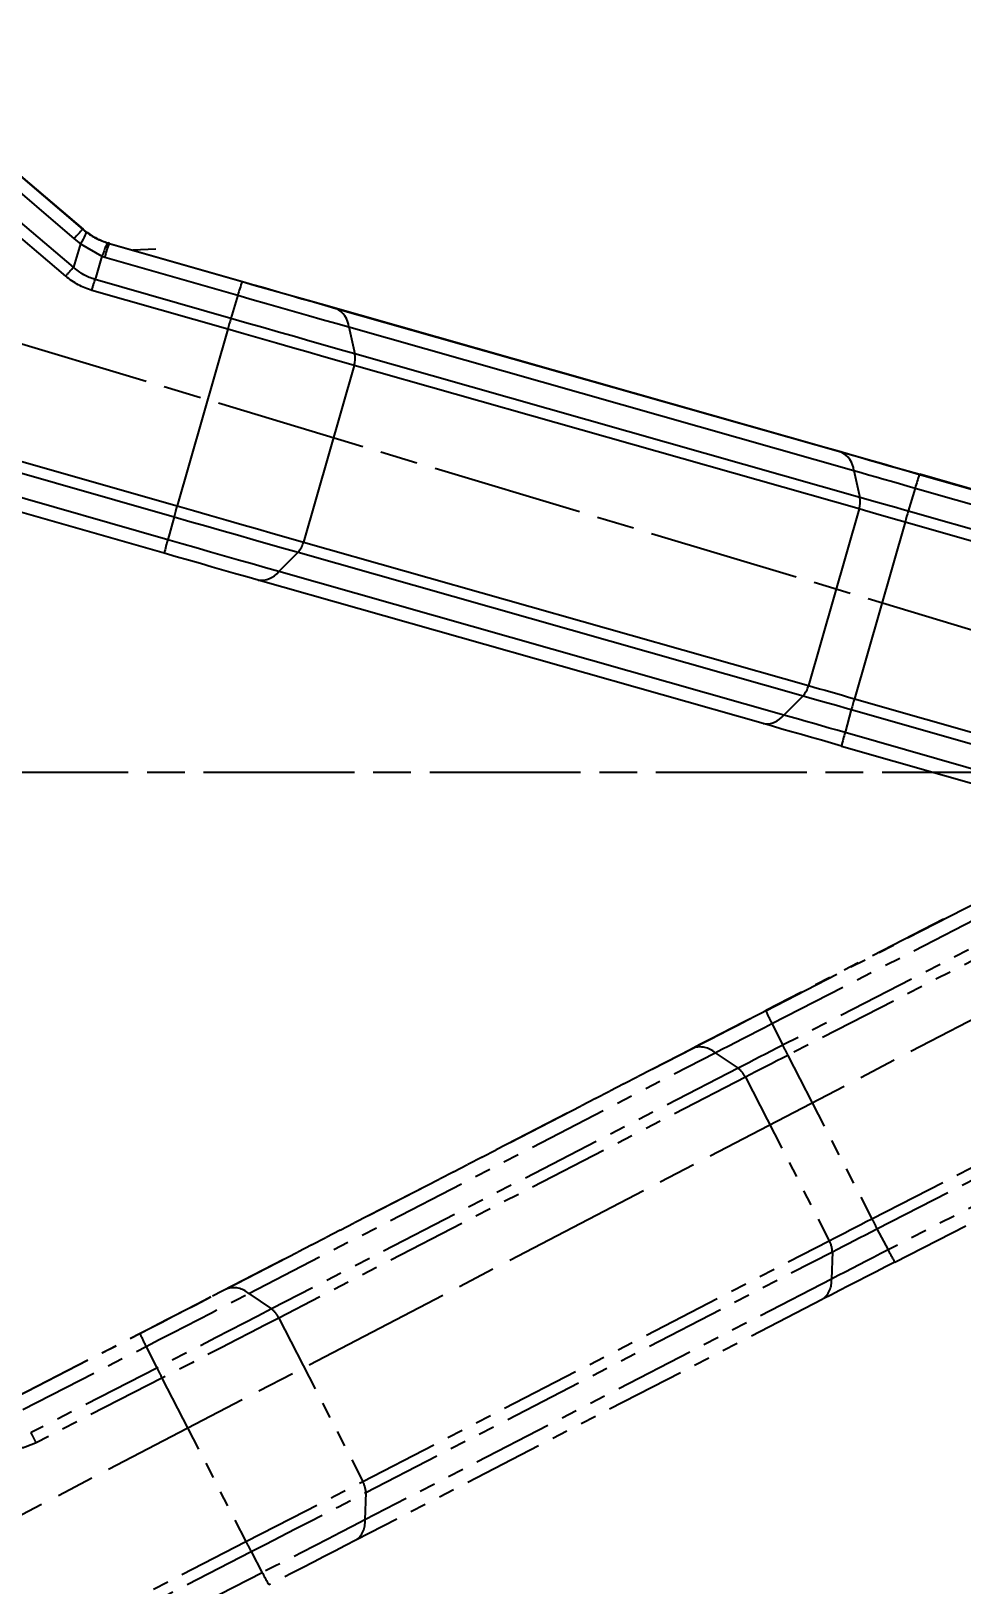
# Model space of a CAD drawing. Header units: millimetres. Extents: x 1756 to 4801, y 514 to 2668.
# Drawn here: x 4420.7 to 4494.7, y 1171.9 to 1295.6 of the extents above; entities that cross this region are included whole.
import ezdxf

# ---------------------------------------------------------------- set-up
doc = ezdxf.new("R2010")
doc.units = ezdxf.units.MM
doc.linetypes.add('AM_ISO08W050', pattern=[18, 12, -1.5, 3, -1.5])
doc.linetypes.add('PHANTOM', pattern=[12.7, 6.35, -1.27, 1.27, -1.27, 1.27, -1.27])
for name, color, linetype, lineweight in [('AM_5', 3, 'Continuous', 25), ('AM_7', 4, 'AM_ISO08W050', 25), ('标注', 3, 'Continuous', 13)]:
    doc.layers.add(name, color=color, linetype=linetype, lineweight=lineweight)
doc.styles.add('SLDTEXTSTYLE1', font='txt.shx', dxfattribs={"width": 0.7, "bigfont": 'gbcbig.shx'})
doc.dimstyles.new('SLDDIMSTYLE12$0', dxfattribs={"dimtxt": 12, "dimasz": 10, "dimexe": 0, "dimexo": 0.0625, "dimgap": 0.875, "dimtad": 1, "dimdec": 1, "dimlfac": 1.8, "dimrnd": 1e-09, "dimzin": 12, "dimdsep": 46, "dimtxsty": 'SLDTEXTSTYLE1', "dimcen": 0.09, "dimdle": 8.16, "dimclrd": 3, "dimclre": 3, "dimadec": 0, "dimazin": 3, "dimtfac": 1, "dimtdec": 1, "dimtofl": 0, "dimtmove": 0, "dimatfit": 3, "dimfxl": 0, "dimfrac": 2, "dimtolj": 1, "dimlwd": 5, "dimlwe": 5, "dimarcsym": 0})
doc.dimstyles.new('SLDDIMSTYLE12$2', dxfattribs={"dimtxt": 12, "dimasz": 10, "dimexe": 0, "dimexo": 0.0625, "dimgap": 0.875, "dimtad": 1, "dimdec": 1, "dimlfac": 1.8, "dimrnd": 1e-09, "dimzin": 12, "dimdsep": 46, "dimtxsty": 'SLDTEXTSTYLE1', "dimcen": 0.09, "dimdle": 8.16, "dimclrd": 3, "dimclre": 3, "dimadec": 0, "dimazin": 3, "dimtfac": 1, "dimtdec": 1, "dimtofl": 0, "dimtmove": 0, "dimatfit": 3, "dimfxl": 0, "dimfrac": 2, "dimtolj": 1, "dimlwd": 5, "dimlwe": 5, "dimarcsym": 0})

# ---------------------------------------------------------------- blocks, each defined once
blk = doc.blocks.new('*D57')
at = {"layer": 'Defpoints', "color": 0, "transparency": 16777216}
for p in [(4228.98, 1328.22), (4230.4, 1247.15), (4533.25, 1236.58), (4533.25, 1236.58), (4251.64, 1089.81)]:
    blk.add_point(p, dxfattribs=at)
at = {"layer": '标注', "color": 3, "linetype": 'Continuous', "lineweight": 5, "transparency": 16777216}
blk.add_arc((4533.25, 1236.58), 303.03, 165.1292, 205.6373, dxfattribs=at)
at = {"layer": '标注', "color": 3, "transparency": 16777216}
for points in [[(4238.76, 1314.81), (4241.97, 1313.9), (4243.09, 1323.97)], [(4261.54, 1106.21), (4258.56, 1104.72), (4264.53, 1096.53)]]:
    blk.add_solid(points, dxfattribs=at)
at = {"layer": '标注', "color": 0, "transparency": 16777216, "insert": (4237.4, 1208.7), "char_height": 10, "attachment_point": 5, "rotation": 275.3833, "style": 'SLDTEXTSTYLE1'}
blk.add_mtext('\\A1;60%%D', dxfattribs=at)
blk = doc.blocks.new('*D68')
at = {"layer": 'AM_5', "color": 3, "lineweight": 5, "transparency": 16777216}
blk.add_line((4282.68, 1236.61), (4281.23, 1236.61), dxfattribs=at)
at = {"layer": 'AM_5', "color": 3, "linetype": 'Continuous', "lineweight": 5, "transparency": 16777216}
blk.add_arc((4533.14, 1236.61), 251.91, 165.5129, 177.7254, dxfattribs=at)
at = {"layer": 'AM_5', "color": 3, "transparency": 16777216}
for points in [[(4287.64, 1300.08), (4290.85, 1299.18), (4291.93, 1309.26)], [(4283.1, 1246.58), (4279.76, 1246.65), (4281.23, 1236.61)]]:
    blk.add_solid(points, dxfattribs=at)
at = {"layer": 'Defpoints', "color": 0, "transparency": 16777216}
for p in [(4228.98, 1328.22), (4286.01, 1285.43), (4282.75, 1236.61), (4533.25, 1236.58), (4536.4, 1236.61)]:
    blk.add_point(p, dxfattribs=at)
at = {"layer": 'AM_5', "color": 0, "transparency": 16777216, "insert": (4277.12, 1274.33), "char_height": 12, "attachment_point": 5, "rotation": 81.6192, "style": 'SLDTEXTSTYLE1'}
blk.add_mtext('\\A1;15%%D', dxfattribs=at)
blk = doc.blocks.new('*D44')
at = {"layer": 'AM_5', "color": 3, "linetype": 'Continuous', "lineweight": 5, "transparency": 16777216}
for p, q in [((4296.32, 1309.18), (4313.74, 1367.04)), ((4541.17, 1298.55), (4323.32, 1364.16))]:
    blk.add_line(p, q, dxfattribs=at)
at = {"layer": 'AM_5', "color": 3, "lineweight": 5, "transparency": 16777216}
blk.add_line((4532.99, 1236.7), (4550.74, 1295.66), dxfattribs=at)
at = {"layer": 'AM_5', "color": 3, "transparency": 16777216}
for points in [[(4323.8, 1365.75), (4322.84, 1362.56), (4313.74, 1367.04)], [(4541.65, 1300.14), (4540.69, 1296.95), (4550.74, 1295.66)]]:
    blk.add_solid(points, dxfattribs=at)
at = {"layer": 'Defpoints', "color": 0, "transparency": 16777216}
for p in [(4313.74, 1367.04), (4296.3, 1309.12), (4532.97, 1236.64)]:
    blk.add_point(p, dxfattribs=at)
at = {"layer": 'AM_5', "color": 0, "transparency": 16777216, "insert": (4434.23, 1337.94), "char_height": 12, "attachment_point": 5, "rotation": 343.2384, "style": 'SLDTEXTSTYLE1'}
blk.add_mtext('\\A1;225', dxfattribs=at)

msp = doc.modelspace()

# ---------------------------------------------------------------- linework, layer by layer
at = {"color": 7, "linetype": 'Continuous', "lineweight": 25}
for p, q in [((4304.708, 1294.415), (4432.29, 1257.829)), ((4304.464, 1293.551), (4432.047, 1256.964)), ((4431.545, 1255.131), (4303.206, 1291.935)), ((4431.268, 1254.057), (4302.93, 1290.861)), ((4418.554, 1285.158), (4424.775, 1279.851)), ((4418.586, 1285.165), (4424.808, 1279.858)), ((4417.887, 1284.406), (4424.108, 1279.099)), ((4423.43, 1276.113), (4416.721, 1281.836)), ((4424.038, 1276.821), (4417.329, 1282.544)), ((4424.108, 1279.099), (4424.601, 1278.702)), ((4424.775, 1279.851), (4424.808, 1279.858)), ((4424.808, 1279.858), (4425.054, 1279.659)), ((4424.601, 1278.702), (4424.038, 1276.821)), ((4424.601, 1278.702), (4426.314, 1277.7)), ((4426.314, 1277.7), (4425.761, 1275.854)), ((4426.314, 1277.7), (4426.533, 1277.635)), ((4426.907, 1278.73), (4426.796, 1278.762)), ((4426.797, 1278.762), (4426.906, 1278.73)), ((4426.876, 1278.723), (4426.906, 1278.73)), ((4426.876, 1278.723), (4437.47, 1275.685)), ((4426.906, 1278.73), (4437.499, 1275.692)), ((4430.592, 1278.262), (4428.773, 1278.194)), ((4426.533, 1277.635), (4437.126, 1274.597)), ((4436.574, 1272.753), (4425.761, 1275.854)), ((4436.321, 1271.887), (4425.509, 1274.988)), ((4437.126, 1274.597), (4436.574, 1272.753)), ((4443.746, 1273.908), (4483.931, 1262.48)), ((4444.935, 1273.553), (4485.121, 1262.126)), ((4436.321, 1271.887), (4432.29, 1257.829)), ((4445.963, 1272.073), (4446.447, 1269.933)), ((4445.963, 1272.073), (4486.148, 1260.645)), ((4446.377, 1269.015), (4442.346, 1254.956)), ((4486.562, 1257.587), (4446.377, 1269.015)), ((4486.632, 1258.506), (4446.447, 1269.933)), ((4486.148, 1260.645), (4486.632, 1258.506)), ((4491.367, 1260.341), (4515.162, 1253.518)), ((4506.66, 1255.971), (4491.397, 1260.348)), ((4491.024, 1259.253), (4490.471, 1257.409)), ((4491.024, 1259.253), (4516.236, 1252.023)), ((4432.047, 1256.964), (4431.545, 1255.131)), ((4486.562, 1257.587), (4482.531, 1243.529)), ((4517.63, 1249.621), (4490.471, 1257.409)), ((4490.219, 1256.543), (4486.188, 1242.485)), ((4511.503, 1250.439), (4490.219, 1256.543)), ((4442.346, 1254.956), (4482.531, 1243.529)), ((4441.92, 1254.144), (4440.382, 1252.607)), ((4441.92, 1254.144), (4482.105, 1242.717)), ((4478.919, 1240.497), (4438.734, 1251.925)), ((4480.567, 1241.18), (4440.382, 1252.607)), ((4482.105, 1242.717), (4480.567, 1241.18)), ((4486.188, 1242.485), (4507.472, 1236.381)), ((4485.944, 1241.62), (4485.443, 1239.787)), ((4485.944, 1241.62), (4513.103, 1233.832)), ((4510.654, 1232.557), (4485.443, 1239.787)), ((4485.166, 1238.713), (4508.974, 1231.886))]:
    msp.add_line(p, q, dxfattribs=at)
at = {"color": 7, "linetype": 'PHANTOM', "lineweight": 25}
for p, q in [((4479.129, 1217.65), (4501.149, 1228.957)), ((4479.623, 1216.621), (4501.47, 1227.839)), ((4502.043, 1225.97), (4480.482, 1214.899)), ((4493.271, 1224.928), (4479.146, 1217.675)), ((4500.588, 1224.208), (4480.891, 1214.095)), ((4479.623, 1216.621), (4480.482, 1214.899)), ((4436.23, 1195.511), (4473.353, 1214.677)), ((4435.12, 1194.956), (4472.243, 1214.122)), ((4437.993, 1195.134), (4475.115, 1214.301)), ((4475.115, 1214.301), (4476.932, 1213.071)), ((4480.891, 1214.095), (4487.572, 1201.085)), ((4476.932, 1213.071), (4439.809, 1193.905)), ((4477.51, 1212.354), (4440.387, 1193.188)), ((4477.51, 1212.354), (4484.191, 1199.344)), ((4487.986, 1200.288), (4511.072, 1212.142)), ((4487.572, 1201.085), (4507.269, 1211.199)), ((4512.206, 1210.588), (4488.874, 1198.608)), ((4489.407, 1197.635), (4511.44, 1208.949)), ((4487.986, 1200.288), (4488.874, 1198.608)), ((4447.068, 1180.178), (4484.191, 1199.344)), ((4447.313, 1179.294), (4484.435, 1198.46)), ((4484.435, 1198.46), (4484.366, 1196.287)), ((4484.366, 1196.287), (4447.243, 1177.121)), ((4437.993, 1195.134), (4439.809, 1193.905)), ((4483.631, 1194.662), (4446.509, 1175.496)), ((4440.387, 1193.188), (4447.068, 1180.178)), ((4419.523, 1186.923), (4429.327, 1191.957)), ((4419.541, 1186.948), (4429.344, 1191.982)), ((4420.018, 1185.894), (4429.821, 1190.928)), ((4429.821, 1190.928), (4430.68, 1189.205)), ((4430.68, 1189.205), (4420.674, 1184.067)), ((4431.089, 1188.401), (4421.083, 1183.263)), ((4431.089, 1188.401), (4437.77, 1175.391)), ((4447.313, 1179.294), (4447.243, 1177.121)), ((4319.701, 1114.765), (4437.77, 1175.391)), ((4320.114, 1113.968), (4438.183, 1174.594)), ((4438.183, 1174.594), (4439.072, 1172.914)), ((4439.072, 1172.914), (4320.303, 1111.929))]:
    msp.add_line(p, q, dxfattribs=at)
at = {"color": 7, "linetype": 'Continuous', "lineweight": 25, "flags": 128}
for points in [[(4437.47, 1275.685), (4438.431, 1275.41), (4439.389, 1275.136), (4440.343, 1274.863), (4441.288, 1274.593), (4442.223, 1274.326), (4443.144, 1274.063), (4444.049, 1273.805), (4444.935, 1273.553)], [(4437.499, 1275.692), (4438.304, 1275.461), (4439.106, 1275.232), (4439.904, 1275.004), (4440.695, 1274.777), (4441.477, 1274.554), (4442.248, 1274.334), (4443.005, 1274.119), (4443.746, 1273.908)], [(4437.126, 1274.597), (4438.264, 1274.271), (4439.398, 1273.946), (4440.527, 1273.623), (4441.646, 1273.303), (4442.753, 1272.987), (4443.843, 1272.676), (4444.914, 1272.371), (4445.963, 1272.073)], [(4446.447, 1269.933), (4445.275, 1270.266), (4444.078, 1270.607), (4442.86, 1270.955), (4441.624, 1271.308), (4440.373, 1271.665), (4439.112, 1272.026), (4437.844, 1272.389), (4436.574, 1272.753)], [(4446.377, 1269.015), (4445.184, 1269.354), (4443.965, 1269.701), (4442.724, 1270.055), (4441.465, 1270.415), (4440.191, 1270.779), (4438.907, 1271.146), (4437.615, 1271.516), (4436.321, 1271.887)], [(4483.931, 1262.48), (4484.818, 1262.228), (4485.723, 1261.97), (4486.644, 1261.708), (4487.579, 1261.441), (4488.524, 1261.171), (4489.478, 1260.898), (4490.436, 1260.623), (4491.397, 1260.348)], [(4485.121, 1262.126), (4485.862, 1261.915), (4486.619, 1261.699), (4487.39, 1261.479), (4488.172, 1261.256), (4488.963, 1261.03), (4489.761, 1260.802), (4490.563, 1260.572), (4491.367, 1260.341)], [(4486.148, 1260.645), (4486.727, 1260.481), (4487.318, 1260.312), (4487.92, 1260.141), (4488.53, 1259.967), (4489.148, 1259.79), (4489.77, 1259.612), (4490.396, 1259.433), (4491.024, 1259.253)], [(4490.471, 1257.409), (4489.977, 1257.551), (4489.484, 1257.692), (4488.994, 1257.832), (4488.508, 1257.971), (4488.027, 1258.108), (4487.553, 1258.243), (4487.088, 1258.376), (4486.632, 1258.506)], [(4432.047, 1256.964), (4433.318, 1256.6), (4434.585, 1256.237), (4435.846, 1255.876), (4437.097, 1255.519), (4438.333, 1255.166), (4439.551, 1254.819), (4440.748, 1254.478), (4441.92, 1254.144)], [(4432.29, 1257.829), (4433.585, 1257.458), (4434.876, 1257.088), (4436.16, 1256.72), (4437.434, 1256.356), (4438.693, 1255.997), (4439.934, 1255.643), (4441.153, 1255.296), (4442.346, 1254.956)], [(4490.219, 1256.543), (4489.748, 1256.678), (4489.279, 1256.812), (4488.812, 1256.946), (4488.349, 1257.078), (4487.891, 1257.209), (4487.439, 1257.338), (4486.996, 1257.464), (4486.562, 1257.587)], [(4440.382, 1252.607), (4439.333, 1252.906), (4438.262, 1253.211), (4437.171, 1253.522), (4436.065, 1253.838), (4434.946, 1254.158), (4433.817, 1254.48), (4432.682, 1254.805), (4431.545, 1255.131)], [(4438.734, 1251.925), (4437.848, 1252.177), (4436.943, 1252.435), (4436.022, 1252.697), (4435.087, 1252.964), (4434.142, 1253.234), (4433.188, 1253.507), (4432.229, 1253.782), (4431.268, 1254.057)], [(4482.531, 1243.529), (4482.965, 1243.405), (4483.409, 1243.279), (4483.86, 1243.151), (4484.318, 1243.02), (4484.781, 1242.887), (4485.248, 1242.754), (4485.717, 1242.619), (4486.188, 1242.485)], [(4482.105, 1242.717), (4482.561, 1242.587), (4483.026, 1242.455), (4483.5, 1242.32), (4483.981, 1242.182), (4484.467, 1242.043), (4484.957, 1241.903), (4485.45, 1241.762), (4485.944, 1241.62)], [(4485.443, 1239.787), (4484.815, 1239.967), (4484.189, 1240.147), (4483.566, 1240.325), (4482.949, 1240.501), (4482.338, 1240.675), (4481.737, 1240.847), (4481.146, 1241.015), (4480.567, 1241.18)], [(4485.166, 1238.713), (4484.362, 1238.944), (4483.56, 1239.173), (4482.762, 1239.402), (4481.971, 1239.628), (4481.189, 1239.851), (4480.418, 1240.071), (4479.661, 1240.287), (4478.919, 1240.497)]]:
    msp.add_lwpolyline(points, dxfattribs=at)
at = {"color": 7, "linetype": 'PHANTOM', "lineweight": 25, "flags": 128}
for points in [[(4472.243, 1214.122), (4473.062, 1214.544), (4473.898, 1214.975), (4474.75, 1215.414), (4475.614, 1215.859), (4476.488, 1216.309), (4477.37, 1216.763), (4478.257, 1217.219), (4479.146, 1217.675)], [(4473.353, 1214.677), (4474.038, 1215.03), (4474.738, 1215.391), (4475.45, 1215.758), (4476.173, 1216.131), (4476.905, 1216.507), (4477.643, 1216.887), (4478.385, 1217.268), (4479.129, 1217.65)], [(4475.115, 1214.301), (4475.65, 1214.576), (4476.196, 1214.858), (4476.752, 1215.145), (4477.317, 1215.435), (4477.888, 1215.729), (4478.464, 1216.025), (4479.043, 1216.323), (4479.623, 1216.621)], [(4480.482, 1214.899), (4480.025, 1214.664), (4479.569, 1214.43), (4479.115, 1214.196), (4478.666, 1213.965), (4478.221, 1213.736), (4477.783, 1213.51), (4477.353, 1213.288), (4476.932, 1213.071)], [(4480.891, 1214.095), (4480.455, 1213.871), (4480.021, 1213.648), (4479.589, 1213.425), (4479.161, 1213.205), (4478.737, 1212.987), (4478.32, 1212.772), (4477.911, 1212.561), (4477.51, 1212.354)], [(4484.191, 1199.344), (4484.592, 1199.551), (4485.001, 1199.762), (4485.418, 1199.977), (4485.842, 1200.195), (4486.27, 1200.416), (4486.702, 1200.638), (4487.136, 1200.861), (4487.572, 1201.085)], [(4484.435, 1198.46), (4484.856, 1198.678), (4485.286, 1198.899), (4485.724, 1199.125), (4486.169, 1199.354), (4486.619, 1199.585), (4487.072, 1199.819), (4487.528, 1200.053), (4487.986, 1200.288)], [(4488.874, 1198.608), (4488.293, 1198.31), (4487.714, 1198.012), (4487.138, 1197.716), (4486.567, 1197.422), (4486.003, 1197.131), (4485.446, 1196.845), (4484.9, 1196.563), (4484.366, 1196.287)], [(4489.407, 1197.636), (4488.663, 1197.253), (4487.921, 1196.872), (4487.183, 1196.492), (4486.452, 1196.116), (4485.728, 1195.743), (4485.016, 1195.376), (4484.316, 1195.015), (4483.631, 1194.662)], [(4429.327, 1191.957), (4430.216, 1192.413), (4431.103, 1192.869), (4431.985, 1193.323), (4432.859, 1193.773), (4433.724, 1194.218), (4434.575, 1194.657), (4435.412, 1195.088), (4436.23, 1195.511)], [(4429.344, 1191.982), (4430.088, 1192.364), (4430.83, 1192.745), (4431.568, 1193.125), (4432.3, 1193.501), (4433.023, 1193.874), (4433.736, 1194.241), (4434.436, 1194.602), (4435.12, 1194.956)], [(4429.821, 1190.928), (4430.874, 1191.468), (4431.924, 1192.008), (4432.968, 1192.545), (4434.003, 1193.078), (4435.026, 1193.604), (4436.034, 1194.124), (4437.024, 1194.634), (4437.993, 1195.134)], [(4439.809, 1193.905), (4438.727, 1193.346), (4437.621, 1192.776), (4436.495, 1192.196), (4435.352, 1191.607), (4434.195, 1191.012), (4433.029, 1190.412), (4431.856, 1189.809), (4430.68, 1189.205)], [(4440.387, 1193.188), (4439.284, 1192.619), (4438.158, 1192.038), (4437.011, 1191.447), (4435.847, 1190.847), (4434.669, 1190.241), (4433.481, 1189.63), (4432.287, 1189.016), (4431.089, 1188.401)], [(4437.77, 1175.391), (4438.967, 1176.006), (4440.162, 1176.62), (4441.35, 1177.231), (4442.528, 1177.838), (4443.692, 1178.437), (4444.839, 1179.028), (4445.965, 1179.609), (4447.068, 1180.178)], [(4438.183, 1174.594), (4439.359, 1175.198), (4440.532, 1175.801), (4441.699, 1176.401), (4442.855, 1176.996), (4443.998, 1177.585), (4445.124, 1178.165), (4446.23, 1178.736), (4447.313, 1179.294)], [(4447.243, 1177.121), (4446.274, 1176.621), (4445.284, 1176.11), (4444.276, 1175.591), (4443.253, 1175.064), (4442.218, 1174.532), (4441.174, 1173.995), (4440.124, 1173.455), (4439.072, 1172.914)], [(4446.509, 1175.496), (4445.69, 1175.073), (4444.854, 1174.642), (4444.002, 1174.203), (4443.138, 1173.758), (4442.263, 1173.308), (4441.381, 1172.854), (4440.494, 1172.399), (4439.605, 1171.942)]]:
    msp.add_lwpolyline(points, dxfattribs=at)
at = {"color": 7, "linetype": 'Continuous', "lineweight": 25}
for centre, radius, start, end in [((4439.403, 1266.201), 20.007, 136.98231, 139.86093), ((4442.209, 1273.285), 16.269, 160.47233, 164.49361), ((4452.802, 1270.248), 16.269, 160.47233, 164.49361), ((4517.013, 1248.83), 83.921, 163.43713, 164.05307), ((4444.151, 1271.912), 1.819, 5.07762, 64.46165), ((4444.497, 1269.619), 1.975, 342.17658, 9.14397), ((4484.336, 1260.484), 1.819, 5.07766, 64.46203), ((4506.7, 1254.904), 16.268, 160.47228, 164.49364), ((4484.682, 1258.192), 1.975, 342.17656, 9.14413), ((4511.743, 1234.967), 82.676, 163.94748, 164.56969), ((4570.91, 1233.486), 83.921, 163.43713, 164.05307), ((4445.625, 1250.934), 14.692, 163.40044, 167.7271), ((4440.455, 1255.432), 1.95, 318.69224, 345.8928), ((4438.973, 1253.678), 1.77, 262.23993, 322.75953), ((4480.64, 1244.004), 1.95, 318.69201, 345.89284), ((4565.64, 1219.623), 82.676, 163.94748, 164.5697), ((4479.158, 1242.251), 1.77, 262.23993, 322.75953), ((4499.522, 1235.59), 14.692, 163.40041, 167.72716)]:
    msp.add_arc(centre, radius, start, end, dxfattribs=at)
at = {"color": 7, "linetype": 'PHANTOM', "lineweight": 25}
for centre, radius, start, end in [((4494.031, 1224.177), 16.268, 203.65312, 207.67448), ((4473.904, 1212.943), 1.819, 48.2585, 107.64287), ((4555.508, 1252.499), 83.921, 206.61797, 207.23391), ((4475.725, 1211.508), 1.975, 25.3574, 52.32497), ((4561.152, 1238.784), 82.676, 207.12832, 207.75054), ((4482.486, 1198.397), 1.95, 1.87285, 29.07368), ((4502.013, 1205.182), 14.692, 206.58125, 210.908), ((4482.605, 1196.104), 1.77, 305.42077, 5.94037), ((4436.782, 1193.777), 1.819, 48.25846, 107.64249), ((4438.602, 1192.342), 1.975, 25.35742, 52.32481), ((4444.229, 1198.484), 16.269, 203.65317, 207.67445), ((4505.707, 1226.805), 83.921, 206.61798, 207.23391), ((4445.364, 1179.231), 1.95, 1.87308, 29.07364), ((4445.483, 1176.938), 1.77, 305.42077, 5.94037), ((4511.351, 1213.09), 82.676, 207.12832, 207.75053), ((4452.211, 1179.489), 14.692, 206.58128, 210.90794)]:
    msp.add_arc(centre, radius, start, end, dxfattribs=at)
at = {"color": 7, "linetype": 'Continuous', "lineweight": 25}
for points, knots in [([(4425.022, 1279.652), (4425.027, 1279.587), (4425.036, 1279.459), (4424.746, 1278.954), (4424.601, 1278.702)], [0, 0, 0, 0, 0.5008043, 1, 1, 1, 1]), ([(4424.775, 1279.851), (4424.82, 1279.813), (4424.902, 1279.744), (4424.985, 1279.68), (4425.022, 1279.652)], [0, 0, 0, 0, 0.5576718, 1, 1, 1, 1]), ([(4425.022, 1279.652), (4425.297, 1279.462), (4425.837, 1279.089), (4426.461, 1278.866), (4426.767, 1278.756)], [0, 0, 0, 0, 0.5083155, 1, 1, 1, 1]), ([(4425.054, 1279.659), (4425.327, 1279.469), (4425.866, 1279.095), (4426.49, 1278.872), (4426.797, 1278.762)], [0, 0, 0, 0, 0.50800634, 1, 1, 1, 1]), ([(4426.767, 1278.756), (4426.731, 1278.711), (4426.657, 1278.621), (4426.429, 1278.007), (4426.315, 1277.7)], [0, 0, 0, 0, 0.5, 1, 1, 1, 1]), ([(4426.767, 1278.756), (4426.788, 1278.75), (4426.824, 1278.739), (4426.86, 1278.728), (4426.876, 1278.723)], [0, 0, 0, 0, 0.5601455, 1, 1, 1, 1]), ([(4425.761, 1275.854), (4425.451, 1275.963), (4424.821, 1276.187), (4424.302, 1276.607), (4424.038, 1276.821)], [0, 0, 0, 0, 0.4914989, 1, 1, 1, 1]), ([(4425.509, 1274.988), (4425.139, 1275.116), (4424.386, 1275.379), (4423.753, 1275.865), (4423.43, 1276.113)], [0, 0, 0, 0, 0.4902935, 1, 1, 1, 1])]:
    msp.add_open_spline(points, degree=3, knots=knots, dxfattribs=at)
for points in [[(4423.43, 1276.113), (4423.489, 1276.182), (4423.608, 1276.321), (4423.775, 1276.516), (4423.925, 1276.691), (4424, 1276.778), (4424.038, 1276.821)], [(4425.509, 1274.988), (4425.533, 1275.071), (4425.581, 1275.238), (4425.65, 1275.475), (4425.712, 1275.689), (4425.745, 1275.799), (4425.761, 1275.854)]]:
    msp.add_open_spline(points, degree=3, dxfattribs=at)
at = {"color": 7, "linetype": 'PHANTOM', "lineweight": 25}
msp.add_open_spline([(4421.083, 1183.263), (4421.043, 1183.34), (4420.964, 1183.495), (4420.852, 1183.715), (4420.751, 1183.914), (4420.7, 1184.016), (4420.674, 1184.067)], degree=3, dxfattribs=at)
msp.add_open_spline([(4421.083, 1183.263), (4420.725, 1183.104), (4419.996, 1182.78), (4419.202, 1182.701), (4418.797, 1182.661)], degree=3, knots=[0, 0, 0, 0, 0.4902935, 1, 1, 1, 1], dxfattribs=at)
at = {"layer": 'AM_7'}
for p, q in [((4533.249, 1236.583), (4228.981, 1328.224)), ((4533.249, 1236.583), (4251.636, 1089.808)), ((4536.398, 1236.614), (4282.746, 1236.614))]:
    msp.add_line(p, q, dxfattribs=at)

# ---------------------------------------------------------------- dimensions: what is measured, and where the dimension line sits
at = {"layer": 'AM_5'}
dim = msp.add_linear_dim(base=(4313.744, 1367.043), p1=(4532.968, 1236.641), p2=(4296.299, 1309.123), angle=163.23837, text='225', dimstyle='SLDDIMSTYLE12$0', override={"dimlfac": 1, "dimpost": ''}, dxfattribs=at)
dim.commit()
dim.dimension.update_dxf_attribs({"geometry": '*D44', "text_midpoint": (4434.227, 1337.935)})
dim = msp.add_angular_dim_2l(base=(4286.006, 1285.434), line1=((4533.249, 1236.583), (4228.981, 1328.224)), line2=((4536.398, 1236.614), (4282.746, 1236.614)), text='15%%D', dimstyle='SLDDIMSTYLE12$2', override={"dimlfac": 1, "dimpost": ''}, dxfattribs=at)
dim.commit()
dim.dimension.update_dxf_attribs({"geometry": '*D68', "text_midpoint": (4277.119, 1274.333)})
at = {"layer": '标注'}
dim = msp.add_angular_dim_2l(base=(4230.401, 1247.15), line1=((4533.249, 1236.583), (4228.981, 1328.224)), line2=((4533.249, 1236.583), (4251.636, 1089.808)), text='60%%D', dimstyle='SLDDIMSTYLE12$2', override={"dimtxt": 10, "dimadec": 3, "dimtdec": 3, "dimtzin": 0}, dxfattribs=at)
dim.commit()
dim.dimension.update_dxf_attribs({"geometry": '*D57', "text_midpoint": (4237.403, 1208.704)})

doc.saveas('drawing.dxf')
